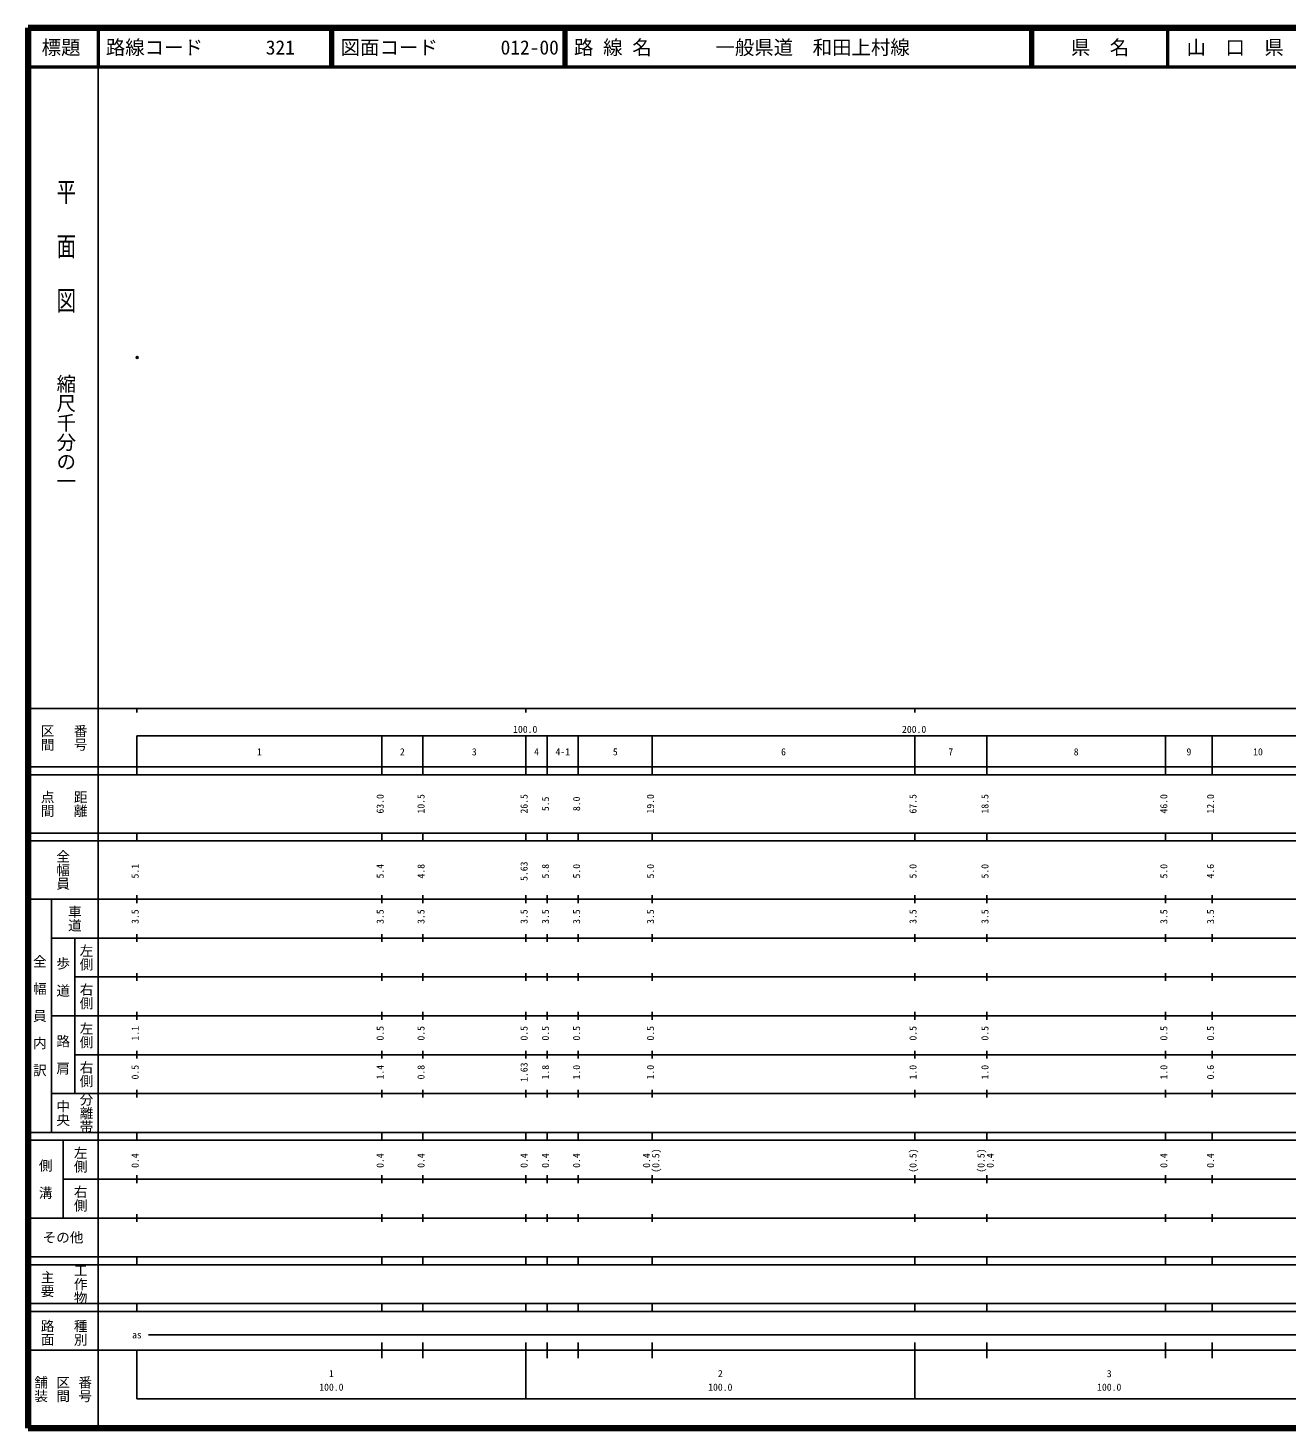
# Model space of a CAD drawing. Units: millimetres on the paper. Extents: x 40 to 680, y 20 to 380.
# Drawn here: x 40 to 363.7, y 20 to 380 of the extents above; entities that cross this region are included whole.
import ezdxf
from ezdxf.enums import TextEntityAlignment as Align

# ---------------------------------------------------------------- set-up
doc = ezdxf.new("R2010")
doc.units = ezdxf.units.MM
doc.header["$PDMODE"] = 32
doc.header["$PDSIZE"] = 0.5
doc.layers.add('M-OTRS', color=6, linetype='Continuous')
doc.layers.add('M-TTL-TXT', color=7, linetype='Continuous')
for name, color, linetype, lineweight in [('M-TTL', 2, 'Continuous', 140), ('M-TTL-BAND', 7, 'Continuous', 25), ('M-TTL-LINE', 7, 'Continuous', 50)]:
    doc.layers.add(name, color=color, linetype=linetype, lineweight=lineweight)
doc.styles.add('@ＭＳ ゴシック', font='')
doc.styles.add('ＭＳ ゴシック', font='')
doc.styles.get('@ＭＳ ゴシック').set_extended_font_data('@MS Gothic')
doc.styles.get('ＭＳ ゴシック').set_extended_font_data('MS Gothic')

msp = doc.modelspace()

# ---------------------------------------------------------------- linework, layer by layer
at = {"layer": 'M-OTRS'}
msp.add_point((68.101, 295.289), dxfattribs=at)
at = {"layer": 'M-TTL'}
for p, q in [((40, 380), (40, 20)), ((680, 380), (40, 380)), ((40, 20), (680, 20))]:
    msp.add_line(p, q, dxfattribs=at)
at = {"layer": 'M-TTL-BAND'}
for p, q in [((58, 370), (58, 20)), ((40, 205), (579, 205)), ((68, 205), (68, 204)), ((168, 205), (168, 204)), ((268, 205), (268, 204)), ((68, 198), (579, 198)), ((68, 198), (68, 188)), ((131, 188), (131, 198)), ((141.5, 188), (141.5, 198)), ((168, 188), (168, 198)), ((173.5, 188), (173.5, 198)), ((181.5, 188), (181.5, 198)), ((200.5, 188), (200.5, 198)), ((268, 188), (268, 198)), ((286.5, 188), (286.5, 198)), ((332.5, 188), (332.5, 198)), ((344.5, 188), (344.5, 198)), ((40, 190), (579, 190)), ((40, 188), (579, 188)), ((40, 173), (579, 173)), ((68, 171), (68, 173)), ((131, 171), (131, 173)), ((141.5, 171), (141.5, 173)), ((168, 171), (168, 173)), ((173.5, 171), (173.5, 173)), ((181.5, 171), (181.5, 173)), ((200.5, 171), (200.5, 173)), ((268, 171), (268, 173)), ((286.5, 171), (286.5, 173)), ((332.5, 171), (332.5, 173)), ((344.5, 171), (344.5, 173)), ((40, 171), (579, 171)), ((40, 156), (579, 156)), ((46, 96), (46, 156)), ((68, 155), (68, 157)), ((131, 155), (131, 157)), ((141.5, 155), (141.5, 157)), ((168, 155), (168, 157)), ((173.5, 155), (173.5, 157)), ((181.5, 155), (181.5, 157)), ((200.5, 155), (200.5, 157)), ((268, 155), (268, 157)), ((286.5, 155), (286.5, 157)), ((332.5, 155), (332.5, 157)), ((344.5, 155), (344.5, 157)), ((46, 146), (579, 146)), ((52, 146), (52, 106)), ((68, 145), (68, 147)), ((131, 145), (131, 147)), ((141.5, 145), (141.5, 147)), ((168, 145), (168, 147)), ((173.5, 145), (173.5, 147)), ((181.5, 145), (181.5, 147)), ((200.5, 145), (200.5, 147)), ((268, 145), (268, 147)), ((286.5, 145), (286.5, 147)), ((332.5, 145), (332.5, 147)), ((344.5, 145), (344.5, 147)), ((68, 135), (68, 137)), ((131, 135), (131, 137)), ((141.5, 135), (141.5, 137)), ((168, 135), (168, 137)), ((173.5, 135), (173.5, 137)), ((181.5, 135), (181.5, 137)), ((200.5, 135), (200.5, 137)), ((268, 135), (268, 137)), ((286.5, 135), (286.5, 137)), ((332.5, 135), (332.5, 137)), ((344.5, 135), (344.5, 137)), ((52, 136), (579, 136)), ((46, 126), (579, 126)), ((68, 125), (68, 127)), ((131, 125), (131, 127)), ((141.5, 125), (141.5, 127)), ((168, 125), (168, 127)), ((173.5, 125), (173.5, 127)), ((181.5, 125), (181.5, 127)), ((200.5, 125), (200.5, 127)), ((268, 125), (268, 127)), ((286.5, 125), (286.5, 127)), ((332.5, 125), (332.5, 127)), ((344.5, 125), (344.5, 127)), ((52, 116), (579, 116)), ((68, 115), (68, 117)), ((131, 115), (131, 117)), ((141.5, 115), (141.5, 117)), ((168, 115), (168, 117)), ((173.5, 115), (173.5, 117)), ((181.5, 115), (181.5, 117)), ((200.5, 115), (200.5, 117)), ((268, 115), (268, 117)), ((286.5, 115), (286.5, 117)), ((332.5, 115), (332.5, 117)), ((344.5, 115), (344.5, 117)), ((46, 106), (579, 106)), ((68, 105), (68, 107)), ((131, 105), (131, 107)), ((141.5, 105), (141.5, 107)), ((168, 105), (168, 107)), ((173.5, 105), (173.5, 107)), ((181.5, 105), (181.5, 107)), ((200.5, 105), (200.5, 107)), ((268, 105), (268, 107)), ((286.5, 105), (286.5, 107)), ((332.5, 105), (332.5, 107)), ((344.5, 105), (344.5, 107)), ((40, 96), (579, 96)), ((40, 94), (579, 94)), ((49, 94), (49, 74)), ((68, 94), (68, 96)), ((131, 94), (131, 96)), ((141.5, 94), (141.5, 96)), ((168, 94), (168, 96)), ((173.5, 94), (173.5, 96)), ((181.5, 94), (181.5, 96)), ((200.5, 94), (200.5, 96)), ((268, 94), (268, 96)), ((286.5, 94), (286.5, 96)), ((332.5, 94), (332.5, 96)), ((344.5, 94), (344.5, 96)), ((49, 84), (579, 84)), ((68, 83), (68, 85)), ((131, 83), (131, 85)), ((141.5, 83), (141.5, 85)), ((168, 83), (168, 85)), ((173.5, 83), (173.5, 85)), ((181.5, 83), (181.5, 85)), ((200.5, 83), (200.5, 85)), ((268, 83), (268, 85)), ((286.5, 83), (286.5, 85)), ((332.5, 83), (332.5, 85)), ((344.5, 83), (344.5, 85)), ((40, 74), (579, 74)), ((68, 73), (68, 75)), ((131, 73), (131, 75)), ((141.5, 73), (141.5, 75)), ((168, 73), (168, 75)), ((173.5, 73), (173.5, 75)), ((181.5, 73), (181.5, 75)), ((200.5, 73), (200.5, 75)), ((268, 73), (268, 75)), ((286.5, 73), (286.5, 75)), ((332.5, 73), (332.5, 75)), ((344.5, 73), (344.5, 75)), ((40, 64), (579, 64)), ((40, 62), (579, 62)), ((68, 62), (68, 64)), ((131, 62), (131, 64)), ((141.5, 62), (141.5, 64)), ((168, 62), (168, 64)), ((173.5, 62), (173.5, 64)), ((181.5, 62), (181.5, 64)), ((200.5, 62), (200.5, 64)), ((268, 62), (268, 64)), ((286.5, 62), (286.5, 64)), ((332.5, 62), (332.5, 64)), ((344.5, 62), (344.5, 64)), ((40, 52), (579, 52)), ((68, 50), (68, 52)), ((131, 50), (131, 52)), ((141.5, 50), (141.5, 52)), ((168, 50), (168, 52)), ((173.5, 50), (173.5, 52)), ((181.5, 50), (181.5, 52)), ((200.5, 50), (200.5, 52)), ((268, 50), (268, 52)), ((286.5, 50), (286.5, 52)), ((332.5, 50), (332.5, 52)), ((344.5, 50), (344.5, 52)), ((40, 50), (579, 50)), ((71, 44), (565, 44)), ((40, 40), (579, 40)), ((68, 40), (68, 27.5)), ((131, 38), (131, 42)), ((141.5, 38), (141.5, 42)), ((168, 27.5), (168, 42)), ((173.5, 38), (173.5, 42)), ((181.5, 38), (181.5, 42)), ((200.5, 38), (200.5, 42)), ((268, 27.5), (268, 42)), ((286.5, 38), (286.5, 42)), ((332.5, 38), (332.5, 42)), ((344.5, 38), (344.5, 42)), ((68, 27.5), (579, 27.5))]:
    msp.add_line(p, q, dxfattribs=at)
at = {"layer": 'M-TTL-LINE'}
for p, q in [((58, 380), (58, 370)), ((117.75, 380), (117.75, 370)), ((118.25, 380), (118.25, 370)), ((177.75, 380), (177.75, 370)), ((178.25, 380), (178.25, 370)), ((297.75, 380), (297.75, 370)), ((298.25, 380), (298.25, 370)), ((333, 380), (333, 370)), ((40, 370), (680, 370))]:
    msp.add_line(p, q, dxfattribs=at)

# ---------------------------------------------------------------- texts
at = {"layer": 'M-TTL-BAND', "style": '@ＭＳ ゴシック', "width": 1.4}
msp.add_text('平  面  図', height=3.666, rotation=270, dxfattribs=at).set_placement((49.777, 306.475), align=Align.MIDDLE_RIGHT)
at = {"layer": 'M-TTL-BAND', "style": '@ＭＳ ゴシック'}
msp.add_text('縮尺千分の一', height=3.666, rotation=270, dxfattribs=at).set_placement((49.777, 261.03), align=Align.MIDDLE_RIGHT)
for s, p in [('区間', (45, 197.5)), ('番号', (53.5, 197.5)), ('点間', (45, 180.5)), ('距離', (53.5, 180.5)), ('全幅員', (49, 163.5)), ('車道', (52, 151)), ('左側', (55, 141)), ('全\u3000幅\u3000員\u3000内\u3000訳', (43, 126)), ('歩\u3000道', (49, 136)), ('右側', (55, 131)), ('左側', (55, 121)), ('路\u3000肩', (49, 116)), ('右側', (55, 111)), ('分離帯', (55, 101)), ('中央', (49, 101)), ('左側', (53.5, 89)), ('側\u3000溝', (44.5, 84)), ('右側', (53.5, 79)), ('工作物', (53.5, 57)), ('主要', (45, 57)), ('路面', (45, 44.5)), ('種別', (53.5, 44.5)), ('舗装', (43.333, 30)), ('区間', (49, 30)), ('番号', (54.667, 30))]:
    msp.add_text(s, height=2.566, rotation=270, dxfattribs=at).set_placement(p, align=Align.MIDDLE_CENTER)
at = {"layer": 'M-TTL-BAND', "style": 'ＭＳ ゴシック'}
for s, p in [('100.0', (167.844, 198.195)), ('200.0', (267.844, 198.195)), ('1', (99.5, 192.405)), ('2', (136.25, 192.405)), ('3', (154.75, 192.405)), ('4', (170.75, 192.405)), ('4-1', (177.5, 192.405)), ('5', (191, 192.405)), ('6', (234.25, 192.405)), ('7', (277.25, 192.405)), ('8', (309.5, 192.405)), ('9', (338.5, 192.405)), ('10', (356.25, 192.405)), ('as', (68, 42.5)), ('1', (118, 32.523)), ('2', (218, 32.523)), ('3', (318, 32.523)), ('100.0', (118, 29.033)), ('100.0', (218, 29.033)), ('100.0', (318, 29.033))]:
    msp.add_text(s, height=1.833, dxfattribs=at).set_placement(p, align=Align.BOTTOM_CENTER)
for s, p in [('63.0', (132, 180.5)), ('10.5', (142.5, 180.5)), ('26.5', (169, 180.5)), ('5.5', (174.5, 180.5)), ('8.0', (182.5, 180.5)), ('19.0', (201.5, 180.5)), ('67.5', (269, 180.5)), ('18.5', (287.5, 180.5)), ('46.0', (333.5, 180.5)), ('12.0', (345.5, 180.5)), ('5.1', (69, 163.174)), ('5.4', (132, 163.174)), ('4.8', (142.5, 163.174)), ('5.63', (169, 163.174)), ('5.8', (174.5, 163.174)), ('5.0', (182.5, 163.174)), ('5.0', (201.5, 163.174)), ('5.0', (269, 163.174)), ('5.0', (287.5, 163.174)), ('5.0', (333.5, 163.174)), ('4.6', (345.5, 163.174)), ('3.5', (69, 151.5)), ('3.5', (132, 151.5)), ('3.5', (142.5, 151.5)), ('3.5', (169, 151.5)), ('3.5', (174.5, 151.5)), ('3.5', (182.5, 151.5)), ('3.5', (201.5, 151.5)), ('3.5', (269, 151.5)), ('3.5', (287.5, 151.5)), ('3.5', (333.5, 151.5)), ('3.5', (345.5, 151.5)), ('1.1', (69, 121.5)), ('0.5', (132, 121.5)), ('0.5', (142.5, 121.5)), ('0.5', (169, 121.5)), ('0.5', (174.5, 121.5)), ('0.5', (182.5, 121.5)), ('0.5', (201.5, 121.5)), ('0.5', (269, 121.5)), ('0.5', (287.5, 121.5)), ('0.5', (333.5, 121.5)), ('0.5', (345.5, 121.5)), ('0.5', (69, 111.5)), ('1.4', (132, 111.5)), ('0.8', (142.5, 111.5)), ('1.63', (169, 111.5)), ('1.8', (174.5, 111.5)), ('1.0', (182.5, 111.5)), ('1.0', (201.5, 111.5)), ('1.0', (269, 111.5)), ('1.0', (287.5, 111.5)), ('1.0', (333.5, 111.5)), ('0.6', (345.5, 111.5)), ('0.4', (69, 88.764)), ('0.4', (132, 88.764)), ('0.4', (142.5, 88.764)), ('0.4', (169, 88.764)), ('0.4', (174.5, 88.764)), ('0.4', (182.5, 88.764)), ('0.4', (200.5, 88.764)), ('(0.5)', (202.87, 88.764)), ('(0.5)', (269, 88.764)), ('(0.5)', (286.5, 88.764)), ('0.4', (288.87, 88.764)), ('0.4', (333.5, 88.764)), ('0.4', (345.5, 88.764))]:
    msp.add_text(s, height=1.833, rotation=90, dxfattribs=at).set_placement(p, align=Align.BOTTOM_CENTER)
msp.add_text('その他', height=2.566, dxfattribs=at).set_placement((49, 69), align=Align.MIDDLE_CENTER)
at = {"layer": 'M-TTL-TXT', "style": 'ＭＳ ゴシック'}
for s, p in [('標題', (48.5, 375)), ('県\u3000名', (315.625, 375)), ('山\u3000口\u3000県', (350.375, 375))]:
    msp.add_text(s, height=3.666, dxfattribs=at).set_placement(p, align=Align.MIDDLE_CENTER)
for s, p in [('路線コード', (60, 375)), ('321', (101.142, 375)), ('図面コード', (120.38, 375)), ('012-00', (161.521, 375)), ('路 線 名', (180.38, 375)), ('一般県道\u3000和田上村線', (216.734, 375))]:
    msp.add_text(s, height=3.666, dxfattribs=at).set_placement(p, align=Align.MIDDLE_LEFT)

doc.saveas('drawing.dxf')
